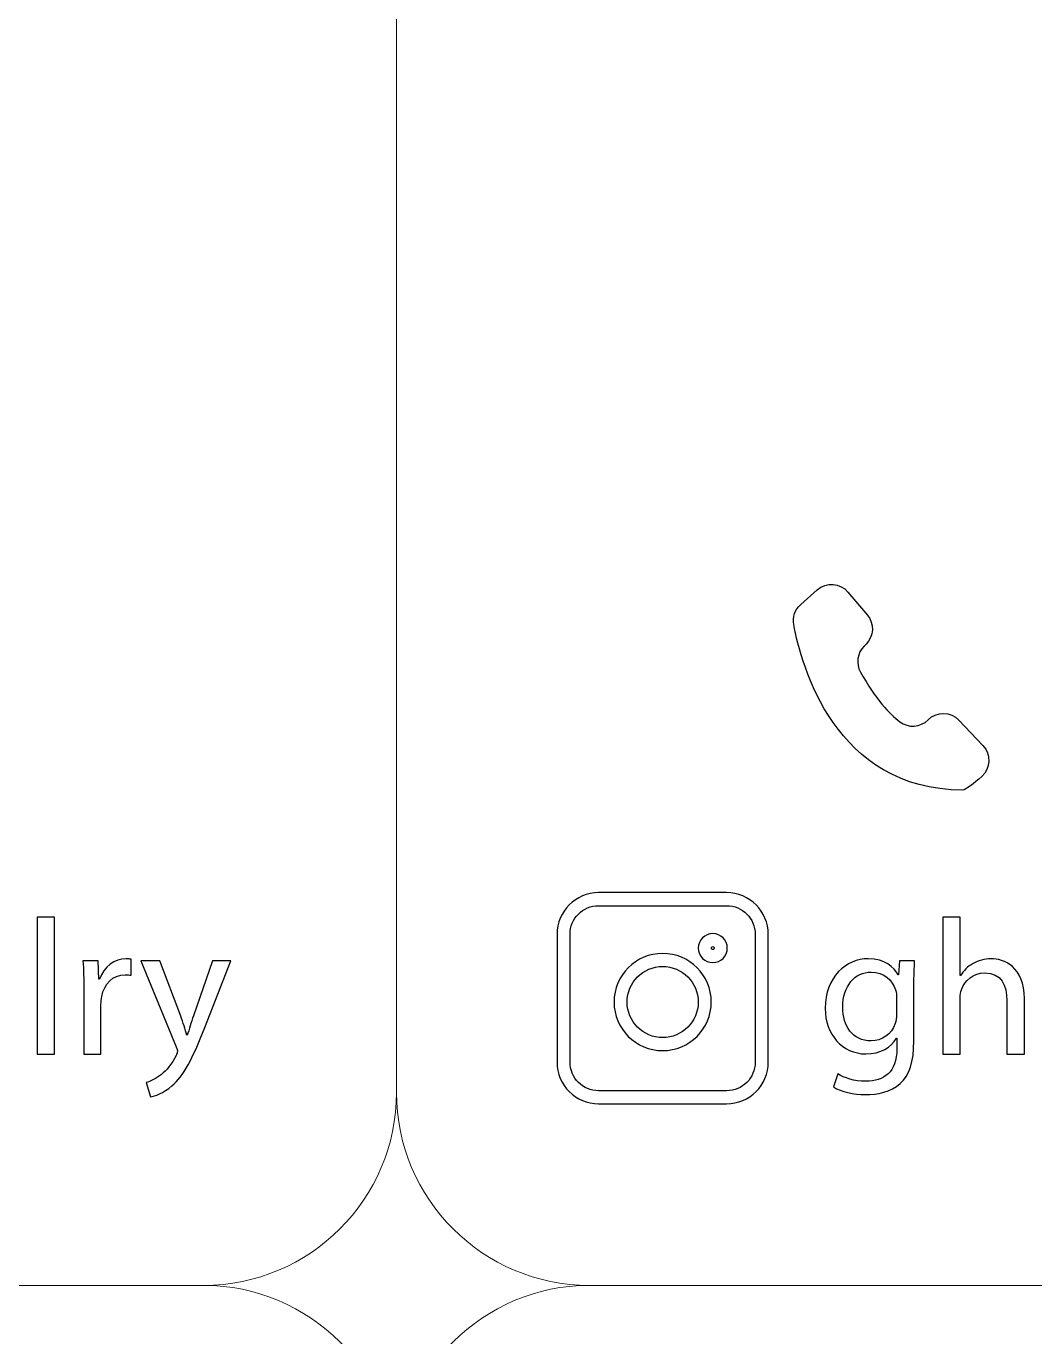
# Model space of a CAD drawing. Header units: millimetres. Extents: x -576 to 618, y 160 to 343.
# Drawn here: x -343.4 to -327.78, y 302.5 to 322.8 of the extents above; entities that cross this region are included whole.
import ezdxf

# ---------------------------------------------------------------- set-up
doc = ezdxf.new("R2010")
doc.units = ezdxf.units.MM
doc.header["$MEASUREMENT"] = 0
doc.layers.add('Layer 1', color=7, linetype='Continuous')

msp = doc.modelspace()

# ---------------------------------------------------------------- linework, layer by layer
at = {"layer": 'Layer 1', "color": 250, "lineweight": 18}
for points in [[(-374.4783, 343.1001), (-374.4783, 343.1001), (-340.6483, 343.1001), (-340.6483, 343.1001), (-339.0043, 343.1001), (-337.6633, 341.7591), (-337.6633, 340.1151), (-337.6633, 340.1151), (-337.6633, 306.2851), (-337.6633, 306.2851), (-337.6633, 304.6411), (-339.0043, 303.3001), (-340.6483, 303.3001), (-340.6483, 303.3001), (-374.4783, 303.3001), (-374.4783, 303.3001), (-376.1223, 303.3001), (-377.4633, 304.6411), (-377.4633, 306.2851), (-377.4633, 306.2851), (-377.4633, 340.1151), (-377.4633, 340.1151), (-377.4633, 341.7591), (-376.1223, 343.1001), (-374.4783, 343.1001)], [(-334.6783, 343.1001), (-334.6783, 343.1001), (-300.8483, 343.1001), (-300.8483, 343.1001), (-299.2043, 343.1001), (-297.8633, 341.7591), (-297.8633, 340.1151), (-297.8633, 340.1151), (-297.8633, 306.2851), (-297.8633, 306.2851), (-297.8633, 304.6411), (-299.2043, 303.3001), (-300.8483, 303.3001), (-300.8483, 303.3001), (-334.6783, 303.3001), (-334.6783, 303.3001), (-336.3223, 303.3001), (-337.6633, 304.6411), (-337.6633, 306.2851), (-337.6633, 306.2851), (-337.6633, 340.1151), (-337.6633, 340.1151), (-337.6633, 341.7591), (-336.3223, 343.1001), (-334.6783, 343.1001)], [(-374.4783, 303.3001), (-374.4783, 303.3001), (-340.6483, 303.3001), (-340.6483, 303.3001), (-339.0043, 303.3001), (-337.6633, 301.9591), (-337.6633, 300.3151), (-337.6633, 300.3151), (-337.6633, 266.4851), (-337.6633, 266.4851), (-337.6633, 264.8411), (-339.0043, 263.5001), (-340.6483, 263.5001), (-340.6483, 263.5001), (-374.4783, 263.5001), (-374.4783, 263.5001), (-376.1223, 263.5001), (-377.4633, 264.8411), (-377.4633, 266.4851), (-377.4633, 266.4851), (-377.4633, 300.3151), (-377.4633, 300.3151), (-377.4633, 301.9591), (-376.1223, 303.3001), (-374.4783, 303.3001)], [(-334.6783, 303.3001), (-334.6783, 303.3001), (-300.8483, 303.3001), (-300.8483, 303.3001), (-299.2043, 303.3001), (-297.8633, 301.9591), (-297.8633, 300.3151), (-297.8633, 300.3151), (-297.8633, 266.4851), (-297.8633, 266.4851), (-297.8633, 264.8411), (-299.2043, 263.5001), (-300.8483, 263.5001), (-300.8483, 263.5001), (-334.6783, 263.5001), (-334.6783, 263.5001), (-336.3223, 263.5001), (-337.6633, 264.8411), (-337.6633, 266.4851), (-337.6633, 266.4851), (-337.6633, 300.3151), (-337.6633, 300.3151), (-337.6633, 301.9591), (-336.3223, 303.3001), (-334.6783, 303.3001)]]:
    msp.add_open_spline(points, degree=3, knots=[0, 0, 0, 0, 0.125, 0.125, 0.125, 0.25, 0.25, 0.25, 0.375, 0.375, 0.375, 0.5, 0.5, 0.5, 0.625, 0.625, 0.625, 0.75, 0.75, 0.75, 0.875, 0.875, 0.875, 1, 1, 1, 1], dxfattribs=at)
at = {"layer": 'Layer 1', "color": 230}
for points, knots in [([(-330.4219, 313.2016), (-330.4219, 313.2016), (-330.3926, 313.2304), (-330.3926, 313.2304), (-330.2687, 313.3527), (-330.2593, 313.5498), (-330.372, 313.6828), (-330.372, 313.6828), (-330.6715, 314.0381), (-330.6715, 314.0381), (-330.7923, 314.1811), (-331.0066, 314.1967), (-331.1467, 314.0734), (-331.1467, 314.0734), (-331.4044, 313.8463), (-331.4044, 313.8463), (-331.493, 313.7683), (-331.5333, 313.65), (-331.5114, 313.5337), (-331.395, 312.909), (-330.874, 310.972), (-328.8943, 310.972), (-328.8497, 310.972), (-328.7221, 311.0753), (-328.6016, 311.1824), (-328.4606, 311.3084), (-328.4512, 311.5253), (-328.5813, 311.6619), (-328.5813, 311.6619), (-328.9545, 312.0541), (-328.9545, 312.0541), (-329.0834, 312.1898), (-329.299, 312.1927), (-329.4316, 312.06), (-329.5498, 311.9417), (-329.7361, 311.9284), (-329.869, 312.0295), (-330.0291, 312.1511), (-330.2466, 312.3779), (-330.479, 312.7998), (-330.5514, 312.9312), (-330.5286, 313.0966), (-330.4219, 313.2016)], [0, 0, 0, 0, 0.0714286, 0.0714286, 0.0714286, 0.1428571, 0.1428571, 0.1428571, 0.2142857, 0.2142857, 0.2142857, 0.2857143, 0.2857143, 0.2857143, 0.3571429, 0.3571429, 0.3571429, 0.4285714, 0.4285714, 0.4285714, 0.5, 0.5, 0.5, 0.5714286, 0.5714286, 0.5714286, 0.6428571, 0.6428571, 0.6428571, 0.7142857, 0.7142857, 0.7142857, 0.7857143, 0.7857143, 0.7857143, 0.8571429, 0.8571429, 0.8571429, 0.9285714, 0.9285714, 0.9285714, 1, 1, 1, 1]), ([(-332.5515, 306.1125), (-332.5515, 306.1125), (-334.5324, 306.1125), (-334.5324, 306.1125), (-334.7101, 306.1125), (-334.8713, 306.1848), (-334.9878, 306.3012), (-335.1048, 306.4178), (-335.177, 306.579), (-335.177, 306.7569), (-335.177, 306.7569), (-335.177, 308.7382), (-335.177, 308.7382), (-335.177, 308.916), (-335.1049, 309.077), (-334.9883, 309.1937), (-334.8712, 309.3107), (-334.7101, 309.3829), (-334.5324, 309.3829), (-334.5324, 309.3829), (-332.5515, 309.3829), (-332.5515, 309.3829), (-332.3737, 309.3829), (-332.2126, 309.3107), (-332.096, 309.1941), (-331.979, 309.077), (-331.9068, 308.916), (-331.9068, 308.7382), (-331.9068, 308.7382), (-331.9068, 306.7569), (-331.9068, 306.7569), (-331.9068, 306.579), (-331.9791, 306.4178), (-332.0956, 306.3012), (-332.2126, 306.1848), (-332.3737, 306.1125), (-332.5515, 306.1125)], [0, 0, 0, 0, 0.0833333, 0.0833333, 0.0833333, 0.1666667, 0.1666667, 0.1666667, 0.25, 0.25, 0.25, 0.3333333, 0.3333333, 0.3333333, 0.4166667, 0.4166667, 0.4166667, 0.5, 0.5, 0.5, 0.5833333, 0.5833333, 0.5833333, 0.6666667, 0.6666667, 0.6666667, 0.75, 0.75, 0.75, 0.8333333, 0.8333333, 0.8333333, 0.9166667, 0.9166667, 0.9166667, 1, 1, 1, 1]), ([(-334.5324, 306.3142), (-334.5324, 306.3142), (-332.5515, 306.3142), (-332.5515, 306.3142), (-332.4289, 306.3142), (-332.318, 306.3637), (-332.238, 306.4436), (-332.1581, 306.5239), (-332.1085, 306.6346), (-332.1085, 306.7569), (-332.1085, 306.7569), (-332.1085, 308.7382), (-332.1085, 308.7382), (-332.1085, 308.8608), (-332.158, 308.9717), (-332.2379, 309.0517), (-332.318, 309.1317), (-332.4289, 309.1812), (-332.5515, 309.1812), (-332.5515, 309.1812), (-334.5324, 309.1812), (-334.5324, 309.1812), (-334.655, 309.1812), (-334.7659, 309.1317), (-334.8459, 309.0517), (-334.9259, 308.9717), (-334.9754, 308.8608), (-334.9754, 308.7382), (-334.9754, 308.7382), (-334.9754, 306.7569), (-334.9754, 306.7569), (-334.9754, 306.6346), (-334.9258, 306.5239), (-334.8456, 306.4438), (-334.7659, 306.3637), (-334.655, 306.3142), (-334.5324, 306.3142)], [0, 0, 0, 0, 0.0833333, 0.0833333, 0.0833333, 0.1666667, 0.1666667, 0.1666667, 0.25, 0.25, 0.25, 0.3333333, 0.3333333, 0.3333333, 0.4166667, 0.4166667, 0.4166667, 0.5, 0.5, 0.5, 0.5833333, 0.5833333, 0.5833333, 0.6666667, 0.6666667, 0.6666667, 0.75, 0.75, 0.75, 0.8333333, 0.8333333, 0.8333333, 0.9166667, 0.9166667, 0.9166667, 1, 1, 1, 1]), ([(-343.229, 309.0022), (-343.229, 309.0022), (-342.9594, 309.0022), (-342.9594, 309.0022), (-342.9594, 309.0022), (-342.9594, 306.8793), (-342.9594, 306.8793), (-342.9594, 306.8793), (-343.229, 306.8793), (-343.229, 306.8793), (-343.229, 306.8793), (-343.229, 309.0022), (-343.229, 309.0022)], [0, 0, 0, 0, 0.25, 0.25, 0.25, 0.5, 0.5, 0.5, 0.75, 0.75, 0.75, 1, 1, 1, 1]), ([(-329.2037, 309.0023), (-329.2037, 309.0023), (-328.9338, 309.0023), (-328.9338, 309.0023), (-328.9338, 309.0023), (-328.9338, 308.099), (-328.9338, 308.099), (-328.9338, 308.099), (-328.9279, 308.099), (-328.9279, 308.099), (-328.8848, 308.1742), (-328.8174, 308.2401), (-328.7347, 308.2847), (-328.6549, 308.3296), (-328.56, 308.3592), (-328.4586, 308.3592), (-328.2593, 308.3592), (-327.9403, 308.2401), (-327.9403, 307.7405), (-327.9403, 307.7405), (-327.9403, 306.8794), (-327.9403, 306.8794), (-327.9403, 306.8794), (-328.2103, 306.8794), (-328.2103, 306.8794), (-328.2103, 306.8794), (-328.2103, 307.7106), (-328.2103, 307.7106), (-328.2103, 307.9436), (-328.2992, 308.1411), (-328.5538, 308.1411), (-328.7285, 308.1411), (-328.8664, 308.0214), (-328.9154, 307.8778), (-328.9306, 307.8423), (-328.9338, 307.8032), (-328.9338, 307.7524), (-328.9338, 307.7524), (-328.9338, 306.8794), (-328.9338, 306.8794), (-328.9338, 306.8794), (-329.2037, 306.8794), (-329.2037, 306.8794), (-329.2037, 306.8794), (-329.2037, 309.0023), (-329.2037, 309.0023)], [0, 0, 0, 0, 0.0666667, 0.0666667, 0.0666667, 0.1333333, 0.1333333, 0.1333333, 0.2, 0.2, 0.2, 0.2666667, 0.2666667, 0.2666667, 0.3333333, 0.3333333, 0.3333333, 0.4, 0.4, 0.4, 0.4666667, 0.4666667, 0.4666667, 0.5333333, 0.5333333, 0.5333333, 0.6, 0.6, 0.6, 0.6666667, 0.6666667, 0.6666667, 0.7333333, 0.7333333, 0.7333333, 0.8, 0.8, 0.8, 0.8666667, 0.8666667, 0.8666667, 0.9333333, 0.9333333, 0.9333333, 1, 1, 1, 1]), ([(-332.5401, 308.5245), (-332.5401, 308.4624), (-332.5653, 308.4061), (-332.606, 308.3654), (-332.6466, 308.3247), (-332.703, 308.2995), (-332.7651, 308.2995), (-332.8272, 308.2995), (-332.8835, 308.3247), (-332.9242, 308.3654), (-332.9649, 308.4061), (-332.9901, 308.4624), (-332.9901, 308.5245), (-332.9901, 308.5866), (-332.9649, 308.6429), (-332.9242, 308.6836), (-332.8835, 308.7243), (-332.8272, 308.7495), (-332.7651, 308.7495), (-332.703, 308.7495), (-332.6466, 308.7243), (-332.606, 308.6836), (-332.5653, 308.6429), (-332.5401, 308.5866), (-332.5401, 308.5245)], [0, 0, 0, 0, 0.125, 0.125, 0.125, 0.25, 0.25, 0.25, 0.375, 0.375, 0.375, 0.5, 0.5, 0.5, 0.625, 0.625, 0.625, 0.75, 0.75, 0.75, 0.875, 0.875, 0.875, 1, 1, 1, 1]), ([(-332.7485, 308.508), (-332.7444, 308.5121), (-332.7417, 308.5181), (-332.7417, 308.5245), (-332.7417, 308.531), (-332.7444, 308.5369), (-332.7485, 308.5411), (-332.7527, 308.5452), (-332.7586, 308.5479), (-332.7651, 308.5479), (-332.7715, 308.5479), (-332.7775, 308.5452), (-332.7816, 308.5411), (-332.7858, 308.5369), (-332.7884, 308.531), (-332.7884, 308.5245), (-332.7884, 308.5181), (-332.7858, 308.5121), (-332.7816, 308.508), (-332.7775, 308.5038), (-332.7715, 308.5012), (-332.7651, 308.5012), (-332.7586, 308.5012), (-332.7527, 308.5038), (-332.7485, 308.508)], [0, 0, 0, 0, 0.125, 0.125, 0.125, 0.25, 0.25, 0.25, 0.375, 0.375, 0.375, 0.5, 0.5, 0.5, 0.625, 0.625, 0.625, 0.75, 0.75, 0.75, 0.875, 0.875, 0.875, 1, 1, 1, 1]), ([(-342.5052, 307.8752), (-342.5052, 308.0456), (-342.5086, 308.1922), (-342.5177, 308.3264), (-342.5177, 308.3264), (-342.2814, 308.3264), (-342.2814, 308.3264), (-342.2814, 308.3264), (-342.2724, 308.0425), (-342.2724, 308.0425), (-342.2724, 308.0425), (-342.2599, 308.0425), (-342.2599, 308.0425), (-342.1925, 308.2368), (-342.0303, 308.3595), (-341.849, 308.3595), (-341.8184, 308.3595), (-341.7969, 308.3563), (-341.7723, 308.3504), (-341.7723, 308.3504), (-341.7723, 308.1024), (-341.7723, 308.1024), (-341.8, 308.1083), (-341.8278, 308.1114), (-341.8643, 308.1114), (-342.0547, 308.1114), (-342.1894, 307.971), (-342.2262, 307.7735), (-342.2325, 307.7376), (-342.2387, 307.6958), (-342.2387, 307.6509), (-342.2387, 307.6509), (-342.2387, 306.8796), (-342.2387, 306.8796), (-342.2387, 306.8796), (-342.5052, 306.8796), (-342.5052, 306.8796), (-342.5052, 306.8796), (-342.5052, 307.8752), (-342.5052, 307.8752)], [0, 0, 0, 0, 0.0769231, 0.0769231, 0.0769231, 0.1538462, 0.1538462, 0.1538462, 0.2307692, 0.2307692, 0.2307692, 0.3076923, 0.3076923, 0.3076923, 0.3846154, 0.3846154, 0.3846154, 0.4615385, 0.4615385, 0.4615385, 0.5384615, 0.5384615, 0.5384615, 0.6153846, 0.6153846, 0.6153846, 0.6923077, 0.6923077, 0.6923077, 0.7692308, 0.7692308, 0.7692308, 0.8461538, 0.8461538, 0.8461538, 0.9230769, 0.9230769, 0.9230769, 1, 1, 1, 1]), ([(-332.7885, 307.6887), (-332.7885, 307.4814), (-332.8729, 307.2932), (-333.0093, 307.1569), (-333.1452, 307.0204), (-333.3334, 306.9361), (-333.5412, 306.9361), (-333.7489, 306.9361), (-333.9372, 307.0205), (-334.0733, 307.1565), (-334.2095, 307.2927), (-334.2937, 307.481), (-334.2937, 307.6887), (-334.2937, 307.8963), (-334.2094, 308.0844), (-334.0733, 308.2207), (-333.9371, 308.3574), (-333.7489, 308.4416), (-333.5412, 308.4416), (-333.3337, 308.4416), (-333.1454, 308.3572), (-333.009, 308.2207), (-332.8728, 308.0844), (-332.7885, 307.8963), (-332.7885, 307.6887)], [0, 0, 0, 0, 0.125, 0.125, 0.125, 0.25, 0.25, 0.25, 0.375, 0.375, 0.375, 0.5, 0.5, 0.5, 0.625, 0.625, 0.625, 0.75, 0.75, 0.75, 0.875, 0.875, 0.875, 1, 1, 1, 1]), ([(-329.6394, 308.3265), (-329.6454, 308.2219), (-329.6516, 308.1052), (-329.6516, 307.9289), (-329.6516, 307.9289), (-329.6516, 307.0887), (-329.6516, 307.0887), (-329.6516, 306.757), (-329.719, 306.5533), (-329.8631, 306.4278), (-330.0073, 306.2965), (-330.2157, 306.2544), (-330.4029, 306.2544), (-330.5808, 306.2544), (-330.7768, 306.2965), (-330.8965, 306.3742), (-330.8965, 306.3742), (-330.8288, 306.5745), (-330.8288, 306.5745), (-330.7308, 306.5146), (-330.5777, 306.4609), (-330.3935, 306.4609), (-330.1178, 306.4609), (-329.9152, 306.6013), (-329.9152, 306.9664), (-329.9152, 306.9664), (-329.9152, 307.1274), (-329.9152, 307.1274), (-329.9152, 307.1274), (-329.9215, 307.1274), (-329.9215, 307.1274), (-330.0042, 306.9932), (-330.1636, 306.8855), (-330.3935, 306.8855), (-330.7617, 306.8855), (-331.0251, 307.1904), (-331.0251, 307.5911), (-331.0251, 308.0815), (-330.6972, 308.3595), (-330.3567, 308.3595), (-330.0994, 308.3595), (-329.9583, 308.2279), (-329.8937, 308.1084), (-329.8937, 308.1084), (-329.8878, 308.1084), (-329.8878, 308.1084), (-329.8878, 308.1084), (-329.8753, 308.3265), (-329.8753, 308.3265), (-329.8753, 308.3265), (-329.6394, 308.3265), (-329.6394, 308.3265)], [0, 0, 0, 0, 0.0588235, 0.0588235, 0.0588235, 0.1176471, 0.1176471, 0.1176471, 0.1764706, 0.1764706, 0.1764706, 0.2352941, 0.2352941, 0.2352941, 0.2941176, 0.2941176, 0.2941176, 0.3529412, 0.3529412, 0.3529412, 0.4117647, 0.4117647, 0.4117647, 0.4705882, 0.4705882, 0.4705882, 0.5294118, 0.5294118, 0.5294118, 0.5882353, 0.5882353, 0.5882353, 0.6470588, 0.6470588, 0.6470588, 0.7058824, 0.7058824, 0.7058824, 0.7647059, 0.7647059, 0.7647059, 0.8235294, 0.8235294, 0.8235294, 0.8823529, 0.8823529, 0.8823529, 0.9411765, 0.9411765, 0.9411765, 1, 1, 1, 1]), ([(-341.3278, 308.3265), (-341.3278, 308.3265), (-341.0031, 307.4716), (-341.0031, 307.4716), (-340.9694, 307.3758), (-340.9322, 307.2622), (-340.9079, 307.1755), (-340.9079, 307.1755), (-340.902, 307.1755), (-340.902, 307.1755), (-340.8742, 307.2622), (-340.8436, 307.3726), (-340.8068, 307.4775), (-340.8068, 307.4775), (-340.5125, 308.3265), (-340.5125, 308.3265), (-340.5125, 308.3265), (-340.2274, 308.3265), (-340.2274, 308.3265), (-340.2274, 308.3265), (-340.632, 307.295), (-340.632, 307.295), (-340.8252, 306.7989), (-340.9571, 306.5446), (-341.1409, 306.3892), (-341.2726, 306.2756), (-341.4046, 306.2307), (-341.472, 306.2185), (-341.472, 306.2185), (-341.5396, 306.4401), (-341.5396, 306.4401), (-341.472, 306.4609), (-341.3834, 306.5028), (-341.3035, 306.5683), (-341.2298, 306.6253), (-341.1381, 306.7271), (-341.0764, 306.8616), (-341.0642, 306.8884), (-341.0551, 306.9093), (-341.0551, 306.9243), (-341.0551, 306.9392), (-341.0613, 306.9602), (-341.0735, 306.9933), (-341.0735, 306.9933), (-341.6221, 308.3265), (-341.6221, 308.3265), (-341.6221, 308.3265), (-341.3278, 308.3265), (-341.3278, 308.3265)], [0, 0, 0, 0, 0.0625, 0.0625, 0.0625, 0.125, 0.125, 0.125, 0.1875, 0.1875, 0.1875, 0.25, 0.25, 0.25, 0.3125, 0.3125, 0.3125, 0.375, 0.375, 0.375, 0.4375, 0.4375, 0.4375, 0.5, 0.5, 0.5, 0.5625, 0.5625, 0.5625, 0.625, 0.625, 0.625, 0.6875, 0.6875, 0.6875, 0.75, 0.75, 0.75, 0.8125, 0.8125, 0.8125, 0.875, 0.875, 0.875, 0.9375, 0.9375, 0.9375, 1, 1, 1, 1]), ([(-333.1513, 307.2992), (-333.0517, 307.3985), (-332.9902, 307.5364), (-332.9902, 307.6887), (-332.9902, 307.8412), (-333.0519, 307.9793), (-333.1516, 308.079), (-333.2509, 308.1784), (-333.3888, 308.24), (-333.5412, 308.24), (-333.6933, 308.24), (-333.8311, 308.1783), (-333.9308, 308.0786), (-334.0304, 307.9792), (-334.0921, 307.8412), (-334.0921, 307.6887), (-334.0921, 307.5367), (-334.0304, 307.3988), (-333.9307, 307.2991), (-333.8311, 307.1995), (-333.6933, 307.1378), (-333.5412, 307.1378), (-333.389, 307.1378), (-333.2512, 307.1995), (-333.1513, 307.2992)], [0, 0, 0, 0, 0.125, 0.125, 0.125, 0.25, 0.25, 0.25, 0.375, 0.375, 0.375, 0.5, 0.5, 0.5, 0.625, 0.625, 0.625, 0.75, 0.75, 0.75, 0.875, 0.875, 0.875, 1, 1, 1, 1]), ([(-329.9184, 307.7555), (-329.9184, 307.8004), (-329.9215, 307.8394), (-329.9336, 307.8752), (-329.983, 308.0275), (-330.1147, 308.153), (-330.3109, 308.153), (-330.5683, 308.153), (-330.7523, 307.9408), (-330.7523, 307.606), (-330.7523, 307.3218), (-330.6051, 307.0859), (-330.314, 307.0859), (-330.1484, 307.0859), (-329.9979, 307.1876), (-329.9399, 307.3548), (-329.9246, 307.3995), (-329.9184, 307.4504), (-329.9184, 307.4953), (-329.9184, 307.4953), (-329.9184, 307.7555), (-329.9184, 307.7555)], [0, 0, 0, 0, 0.1428571, 0.1428571, 0.1428571, 0.2857143, 0.2857143, 0.2857143, 0.4285714, 0.4285714, 0.4285714, 0.5714286, 0.5714286, 0.5714286, 0.7142857, 0.7142857, 0.7142857, 0.8571429, 0.8571429, 0.8571429, 1, 1, 1, 1])]:
    msp.add_open_spline(points, degree=3, knots=knots, dxfattribs=at)

doc.saveas('drawing.dxf')
